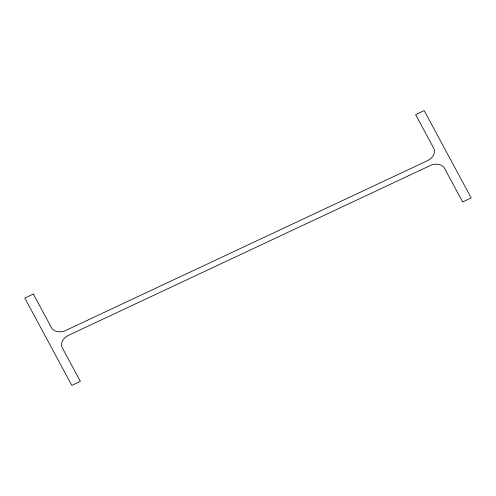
<?xml version="1.0" encoding="UTF-8"?>
<svg xmlns="http://www.w3.org/2000/svg" width="496" height="496" viewBox="0 0 496 496"><rect width="100%" height="100%" fill="white"/><g stroke="black" fill="none" stroke-linecap="round" stroke-linejoin="round"><path stroke-width="0.74" d="M33.356 294.035L24.8 298.053L71.821 385.404L80.377 381.387L62.254 347.721A11.346 8.537 -21 0 1 68.442 335.364L430.206 165.565A11.346 8.537 -21 0 1 444.521 168.293L462.644 201.965L471.2 197.947L424.179 110.596L415.623 114.613L433.746 148.279A11.346 8.537 -21 0 1 427.558 160.636L65.794 330.435A11.346 8.537 -21 0 1 51.479 327.707L33.356 294.035"/></g></svg>
